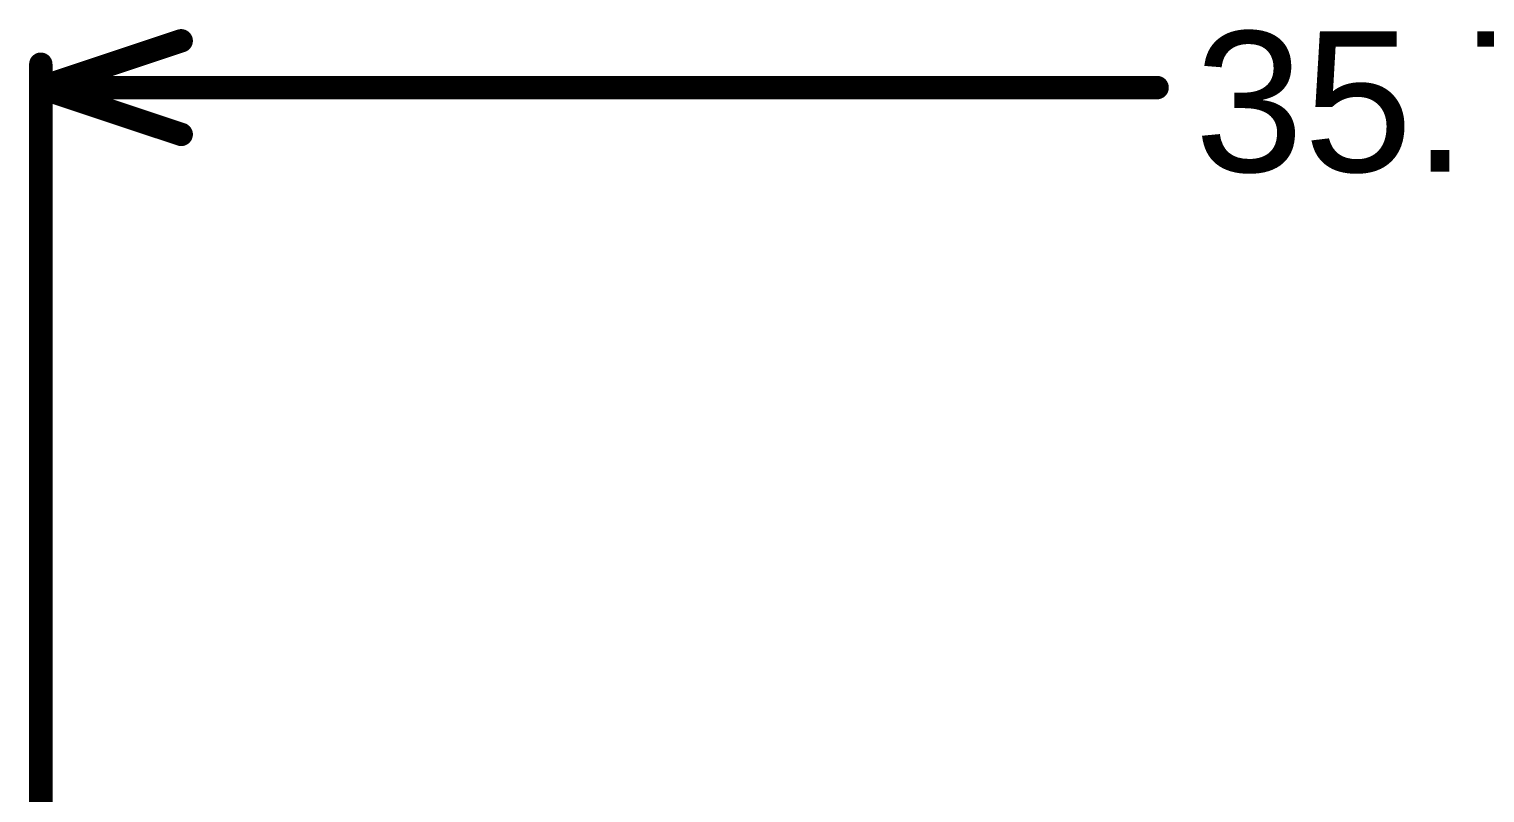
# Model space of a CAD drawing. Header units: inches. Extents: x -0.5 to 14, y -0.2 to 4.7.
# Drawn here: x -0.139 to 0.483, y 1.747 to 2.073 of the extents above; entities that cross this region are included whole.
import ezdxf

# ---------------------------------------------------------------- set-up
doc = ezdxf.new("R2010")
doc.units = ezdxf.units.IN
doc.header["$MEASUREMENT"] = 0
doc.layers.add('Dimensions', color=6, linetype='Continuous')
doc.styles.add('Arial', font='', dxfattribs={"height": 0.2})
doc.styles.get('Arial').set_extended_font_data('Arial')

msp = doc.modelspace()

# ---------------------------------------------------------------- linework, layer by layer
at = {"layer": 'Dimensions'}
for points in [[(-0.13421, 2.048, 0.01, 0.01, 0), (-0.07421, 2.068, 0.01, 0.01, 0)], [(-0.13421, 1.70418, 0.01, 0.01, 0), (-0.13421, 2.058, 0.01, 0.01, 0)], [(-0.13421, 2.048, 0.01, 0.01, 0), (-0.07421, 2.028, 0.01, 0.01, 0)], [(-0.13421, 2.048, 0.01, 0.01, 0), (0.34288, 2.048, 0.01, 0.01, 0)]]:
    msp.add_lwpolyline(points, format="xyseb", dxfattribs=at)
for points in [[(-0.07671, 2.068, 0.005, 0.005, 1), (-0.07171, 2.068, 0.005, 0.005, 1)], [(-0.13671, 2.058, 0.005, 0.005, 1), (-0.13171, 2.058, 0.005, 0.005, 1)], [(-0.13671, 2.048, 0.005, 0.005, 1), (-0.13171, 2.048, 0.005, 0.005, 1)], [(-0.13671, 2.048, 0.005, 0.005, 1), (-0.13171, 2.048, 0.005, 0.005, 1)], [(-0.13671, 2.048, 0.005, 0.005, 1), (-0.13171, 2.048, 0.005, 0.005, 1)], [(0.34038, 2.048, 0.005, 0.005, 1), (0.34538, 2.048, 0.005, 0.005, 1)], [(-0.07671, 2.028, 0.005, 0.005, 1), (-0.07171, 2.028, 0.005, 0.005, 1)]]:
    msp.add_lwpolyline(points, format="xyseb", close=True, dxfattribs=at)

# ---------------------------------------------------------------- texts
at = {"layer": 'Dimensions', "style": 'Arial'}
msp.add_text('35.76mm', height=0.06, dxfattribs=at).set_placement((0.35888, 2.01201))

doc.saveas('drawing.dxf')
